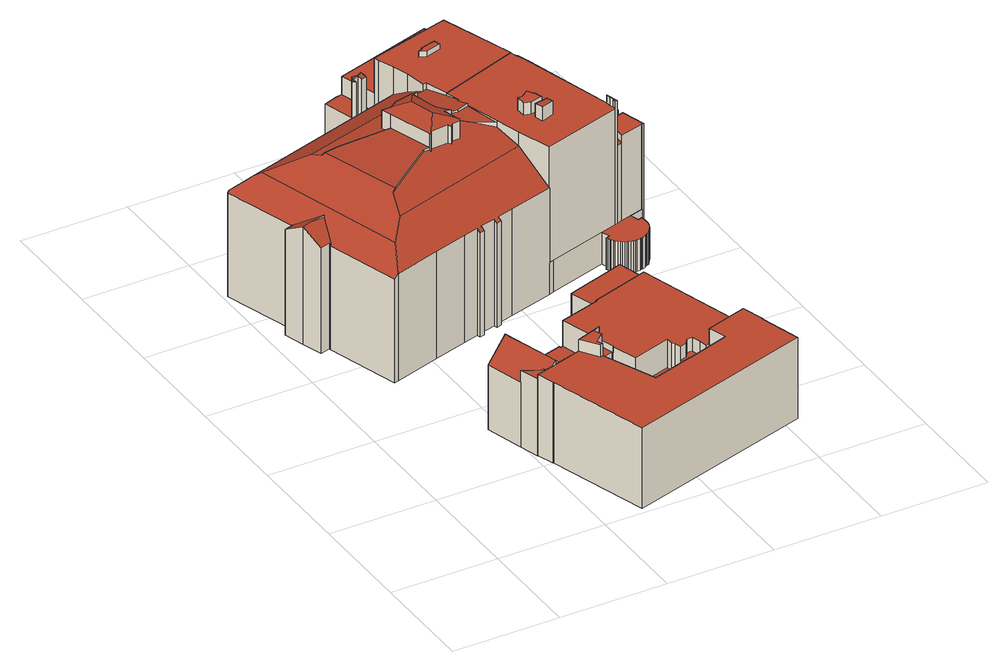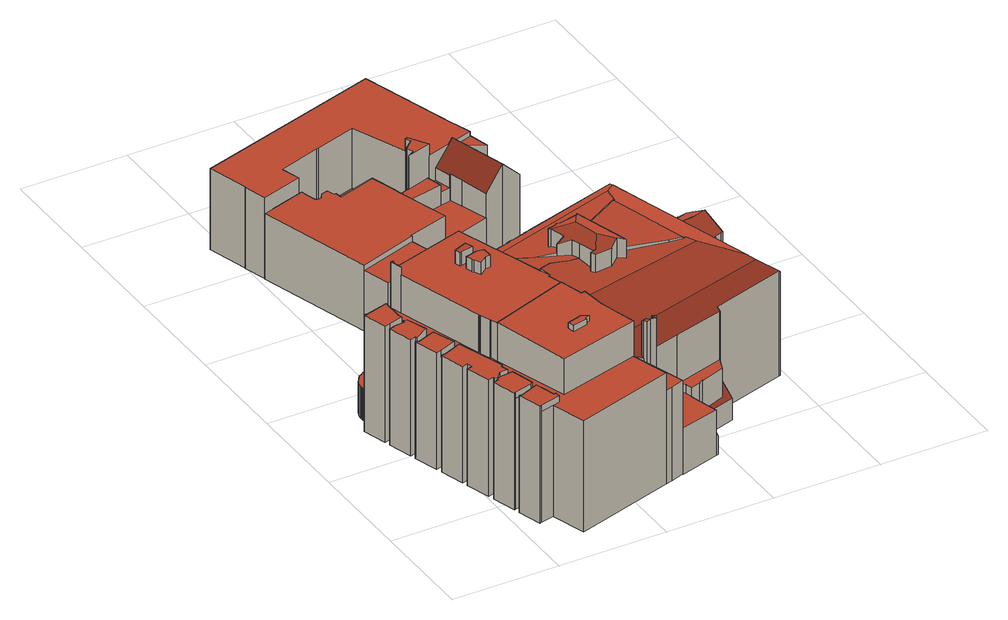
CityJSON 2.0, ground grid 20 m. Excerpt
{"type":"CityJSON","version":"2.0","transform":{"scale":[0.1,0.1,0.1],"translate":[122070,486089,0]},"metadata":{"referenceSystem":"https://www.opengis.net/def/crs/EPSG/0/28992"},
"CityObjects":{
"building1":{"type":"Building","attributes":{"aantal_verblijfsobjecten":29,"bouwjaar":1957,"gebruiksdoel":"kantoorfunctie,woonfunctie","oppervlakte_max":865,"oppervlakte_min":42,"rdf_seealso":"http://bag.basisregistraties.overheid.nl/bag/id/pand/0363100012182167","rf_extrusion_mode":"standard","rf_force_lod11":false,"rf_h_ground":0.654,"rf_h_pc_98p":0,"rf_h_roof_50p":16.29,"rf_h_roof_70p":16.31,"rf_h_roof_max":18.55,"rf_h_roof_min":4.74,"rf_is_glass_roof":false,"rf_nodata_frac":0.123,"rf_nodata_r":0,"rf_pc_select":"_HIGHEST_YET_INSUFFICIENT_COVERAGE","rf_pc_year":0,"rf_pointcloud_unusable":false,"rf_pt_density":25.6,"rf_ridgelines":0,"rf_rmse_lod22":0.323,"rf_roof_planes":16,"rf_roof_type":"slanted","rf_success":true,"rf_t_run":180,"rf_volume_lod22":8618.09,"status":"Pand in gebruik"},"children":["building1-1"]},
"building1-1":{"type":"BuildingPart","parents":["building1"],"geometry":[{"type":"Solid","lod":"2.2","boundaries":[[[[0,1,2,3,4,5,6,7,8,9,10,11,12]],[[13,6,5,14]],[[15,7,6,13]],[[16,1,0,17]],[[18,2,1,16]],[[19,20,21,22]],[[23,3,2,18]],[[24,25,22,26]],[[27,23,25,24]],[[17,0,12,28]],[[29,8,7,15,30]],[[28,12,11,31]],[[32,10,9,33]],[[33,9,8,29]],[[30,15,34,35]],[[31,11,10,32]],[[14,5,4,36]],[[37,36,4,3,23,27]],[[38,39,40,41]],[[41,40,42,43]],[[44,45,46,47]],[[35,34,45,44]],[[26,22,21,39,38]],[[47,46,20,19]],[[43,42,36,37]],[[47,19,22,25,23,18,16,17,28,31,32,33,29,30,35,44]],[[43,37,27,24,26,38,41]],[[36,42,40,39,21,20,46,45,34,15,13,14]]]],"semantics":{"surfaces":[{"type":"GroundSurface"},{"type":"WallSurface","on_footprint_edge":true},{"type":"WallSurface","on_footprint_edge":false},{"type":"RoofSurface","rf_azimuth":162.88,"rf_h_roof_50p":16.29,"rf_h_roof_70p":16.3,"rf_h_roof_max":18.56,"rf_h_roof_min":16.27,"rf_slope":0.115},{"type":"RoofSurface","rf_azimuth":299.19,"rf_h_roof_50p":18.55,"rf_h_roof_70p":18.56,"rf_h_roof_max":18.57,"rf_h_roof_min":18.53,"rf_slope":0.666},{"type":"RoofSurface","rf_azimuth":16.15,"rf_h_roof_50p":4.77,"rf_h_roof_70p":4.77,"rf_h_roof_max":18.57,"rf_h_roof_min":4.76,"rf_slope":0.0656}],"values":[[0,1,1,1,1,2,1,2,2,1,1,1,1,1,2,1,1,1,2,2,2,2,2,2,2,3,4,5]]}}]},
"building2":{"type":"Building","attributes":{"aantal_verblijfsobjecten":2,"bouwjaar":1851,"gebruiksdoel":"winkelfunctie,woonfunctie","oppervlakte_max":1645,"oppervlakte_min":170,"rdf_seealso":"http://bag.basisregistraties.overheid.nl/bag/id/pand/0363100012182171","rf_extrusion_mode":"standard","rf_force_lod11":false,"rf_h_ground":0.608,"rf_h_pc_98p":0,"rf_h_roof_50p":13.32,"rf_h_roof_70p":13.36,"rf_h_roof_max":16.84,"rf_h_roof_min":8,"rf_h_roof_ridge":17.09,"rf_is_glass_roof":false,"rf_nodata_frac":0.0319,"rf_nodata_r":0,"rf_pc_select":"PREFERRED_AND_LATEST","rf_pc_year":0,"rf_pointcloud_unusable":false,"rf_pt_density":28.54,"rf_ridgelines":4,"rf_rmse_lod22":0.465,"rf_roof_planes":28,"rf_roof_type":"slanted","rf_success":true,"rf_t_run":205,"rf_volume_lod22":8168.85,"status":"Pand in gebruik"},"children":["building2-1"]},
"building2-1":{"type":"BuildingPart","parents":["building2"],"geometry":[{"type":"Solid","lod":"2.2","boundaries":[[[[48,49,50,51,52,53,54,55,56,57,58,59,60,61,62,63,64,65,66,67,68,69,70,71,72]],[[73,74,67,66,75,76]],[[77,68,67,74]],[[78,79,74,73]],[[80,61,60,81]],[[81,60,59,82]],[[82,59,58,83]],[[83,58,57,84]],[[85,86,84,87]],[[88,55,54,89]],[[90,88,91,92,93]],[[94,51,50,95]],[[96,48,72,97]],[[92,91,98,99,100]],[[87,84,57,56,101]],[[86,62,61,80]],[[101,56,55,88,90]],[[102,103,69,68,77]],[[104,105,106,107]],[[108,109,110,111]],[[112,65,64,113]],[[114,113,64,63,115]],[[116,97,72,71,117]],[[99,98,118,119]],[[120,119,118,121,122]],[[123,124,119,120]],[[125,126,127,128]],[[124,70,69,103]],[[100,99,103,102]],[[129,130,131,132]],[[133,111,110,113,114]],[[134,53,52,127]],[[89,54,53,134]],[[135,136,126,125]],[[117,71,70,124,123]],[[75,66,65,112]],[[137,138,105,104]],[[139,140,141,142]],[[140,143,109,108]],[[115,63,62,86,85]],[[132,131,144,145]],[[145,144,138,137]],[[93,92,79,78]],[[142,141,146,147]],[[128,127,52,51,94]],[[76,75,148,149]],[[95,50,49,150]],[[151,150,49,48,96]],[[152,153,97,116]],[[154,155,143,140,139]],[[149,148,156,157]],[[157,156,155,154]],[[158,159,111,133]],[[147,146,159,158]],[[107,106,130,129]],[[150,151,160]],[[153,152,160]],[[122,121,136,135]],[[86,80,81,82,83,84]],[[103,99,119,124]],[[159,146,141,140,108,111]],[[79,92,100,102,77,74]],[[150,160,152,116,117,94,95]],[[155,156,148,75,112,113,110,109,143],[107,129,132,145,137,104]],[[147,158,133,114,115,85,87,101,90,93,78,73,76,149,157,154,139,142]],[[130,106,105,138,144,131]],[[122,135,125,128,94,117,123,120]],[[153,160,151,96,97]],[[136,121,118,98,91,88,89,134,127,126]]]],"semantics":{"surfaces":[{"type":"GroundSurface"},{"type":"WallSurface","on_footprint_edge":true},{"type":"WallSurface","on_footprint_edge":false},{"type":"RoofSurface","rf_azimuth":21.31,"rf_h_roof_50p":12.29,"rf_h_roof_70p":12.3,"rf_h_roof_max":13.36,"rf_h_roof_min":12.25,"rf_slope":0.374},{"type":"RoofSurface","rf_azimuth":16.16,"rf_h_roof_50p":10.85,"rf_h_roof_70p":10.87,"rf_h_roof_max":13.32,"rf_h_roof_min":10.82,"rf_slope":1.09},{"type":"RoofSurface","rf_azimuth":135.59,"rf_h_roof_50p":10.67,"rf_h_roof_70p":10.68,"rf_h_roof_max":13.34,"rf_h_roof_min":10.63,"rf_slope":1.86},{"type":"RoofSurface","rf_azimuth":336.97,"rf_h_roof_50p":12.21,"rf_h_roof_70p":12.21,"rf_h_roof_max":13.39,"rf_h_roof_min":12.2,"rf_slope":0.232},{"type":"RoofSurface","rf_azimuth":253.53,"rf_h_roof_50p":15.48,"rf_h_roof_70p":16.24,"rf_h_roof_max":17.41,"rf_h_roof_min":12.98,"rf_slope":44.13},{"type":"RoofSurface","rf_azimuth":103.44,"rf_h_roof_50p":8.04,"rf_h_roof_70p":8.04,"rf_h_roof_max":13.38,"rf_h_roof_min":8.02,"rf_slope":0.13},{"type":"RoofSurface","rf_azimuth":85.96,"rf_h_roof_50p":13.34,"rf_h_roof_70p":13.36,"rf_h_roof_max":13.4,"rf_h_roof_min":13.3,"rf_slope":0.237},{"type":"RoofSurface","rf_azimuth":13.04,"rf_h_roof_50p":8.04,"rf_h_roof_70p":8.04,"rf_h_roof_max":8.04,"rf_h_roof_min":8.03,"rf_slope":0.527},{"type":"RoofSurface","rf_azimuth":72.93,"rf_h_roof_50p":15.16,"rf_h_roof_70p":15.98,"rf_h_roof_max":17.41,"rf_h_roof_min":13.04,"rf_slope":43.91},{"type":"RoofSurface","rf_azimuth":41.24,"rf_h_roof_50p":15.45,"rf_h_roof_70p":15.48,"rf_h_roof_max":15.93,"rf_h_roof_min":15.37,"rf_slope":3.33},{"type":"RoofSurface","rf_azimuth":141.52,"rf_h_roof_50p":8.42,"rf_h_roof_70p":8.47,"rf_h_roof_max":13.47,"rf_h_roof_min":8.22,"rf_slope":1.92}],"values":[[0,1,1,2,1,1,1,1,2,1,2,1,1,2,1,1,1,1,2,2,1,1,1,2,2,2,2,1,2,2,2,1,1,2,1,1,2,2,2,1,2,2,2,2,1,2,1,1,2,2,2,2,2,2,2,2,2,2,3,4,5,6,7,8,9,10,11,12,13]]}}]},
"building3":{"type":"Building","attributes":{"aantal_verblijfsobjecten":2,"bouwjaar":1887,"gebruiksdoel":"bijeenkomstfunctie","oppervlakte_max":3835,"oppervlakte_min":516,"rf_extrusion_mode":"standard","rf_force_lod11":false,"rf_h_ground":0.263,"rf_h_pc_98p":0,"rf_h_roof_50p":26.31,"rf_h_roof_70p":28.62,"rf_h_roof_max":32.3,"rf_h_roof_min":9.09,"rf_h_roof_ridge":32.85,"rf_is_glass_roof":false,"rf_nodata_frac":0.0194,"rf_nodata_r":0,"rf_pc_select":"PREFERRED_AND_LATEST","rf_pc_year":0,"rf_pointcloud_unusable":false,"rf_pt_density":34.23,"rf_ridgelines":12,"rf_rmse_lod22":0.447,"rf_roof_planes":57,"rf_roof_type":"slanted","rf_success":true,"rf_t_run":989,"rf_volume_lod22":62512.73,"status":"Pand in gebruik"},"children":["building3-1"]},
"building3-1":{"type":"BuildingPart","parents":["building3"],"geometry":[{"type":"Solid","lod":"2.2","boundaries":[[[[161,162,163,164,165,166,167,168,169,170,171,172,173,174,175,176,177,178,179,180,181,182,183,184,185,186,187,188,189,190,191,192,193,194,195,196,197,198,199,200,201,202,203,204,205,206,207,208,209,210,211,212,213,214,215,216,217,218,219,220,221,222,223,224,225,226,227,228,229,230,231,232,233,234,235,236,237,238,239,240,241,242,243,244,245,246,247,248,249,250,251,252,253,254,255,256,257,258,259,260,261,262,263,264,265,266,267,268,269,270,271,272,273,274]],[[275,276,277,278,279]],[[280,281,277,276]],[[282,283,284]],[[283,282,285]],[[286,267,266,287]],[[288,217,216,289]],[[290,291,218,217,288]],[[289,216,215,292]],[[292,215,214,293]],[[294,200,199,295]],[[295,199,198,296,297]],[[298,299,300,301]],[[301,300,302,303]],[[304,305,211,210,306]],[[306,210,209,307]],[[308,274,273,309]],[[310,311,312]],[[313,314,312]],[[315,316,317,318]],[[319,185,184,320,321]],[[322,207,206,323]],[[324,325,323,326]],[[327,328,329,330]],[[331,204,203,332]],[[320,184,183,333]],[[334,202,201,335]],[[336,205,204,331]],[[335,201,200,294]],[[296,198,197,337]],[[338,176,175,339]],[[340,337,197,196,341]],[[342,194,193,343,344]],[[344,343,345,346]],[[347,348,349,350]],[[318,317,351,352]],[[353,272,271,354]],[[354,271,270,355]],[[309,273,272,353]],[[356,269,268,357]],[[358,359,360,361]],[[357,268,267,286]],[[362,243,242,363]],[[359,264,263,364]],[[365,255,254,366]],[[367,368,369,370]],[[371,372,370,373]],[[374,261,260,375]],[[376,262,261,374]],[[375,260,259,377]],[[377,259,258,378]],[[379,257,256,380]],[[378,258,257,379]],[[380,256,255,365]],[[366,254,253,381]],[[381,253,252,382]],[[382,252,251,383]],[[383,251,250,384]],[[385,248,247,386]],[[386,247,246,387]],[[387,246,245,388]],[[388,245,244,389]],[[389,244,243,362]],[[363,242,241,390]],[[390,241,240,391]],[[391,240,239,392]],[[392,239,238,393]],[[393,238,237,394]],[[394,237,236,395]],[[395,236,235,396]],[[396,235,234,397]],[[398,231,230,399]],[[397,234,233,400]],[[399,230,229,401]],[[400,233,232,402]],[[401,229,228,403]],[[403,228,227,404]],[[402,232,231,398]],[[404,227,226,405]],[[406,223,222,407]],[[405,226,225,408]],[[409,224,223,406]],[[410,407,222,221,411]],[[412,249,248,385]],[[413,414,415,416,417,418]],[[408,225,224,409]],[[332,203,202,334]],[[419,188,187,420,421]],[[422,191,190,423]],[[424,192,191,422]],[[425,423,190,189,426]],[[343,193,192,424]],[[427,428,429,430]],[[431,432,433,434]],[[435,219,218,291]],[[436,220,219,435,437]],[[438,439,291,290]],[[341,196,195,440]],[[440,195,194,342]],[[432,441,442,443]],[[444,265,264,359,358]],[[384,250,249,412]],[[421,420,445,446]],[[420,187,186,447]],[[426,189,188,419]],[[411,221,220,436]],[[448,449,407,410]],[[450,451,452]],[[453,454,455,456]],[[437,435,457,458]],[[459,460,461,462]],[[462,461,328,327]],[[463,464,465,466]],[[467,468,464,463]],[[307,209,208,316,315]],[[326,323,206,205,336]],[[469,167,166,470]],[[470,166,165,471]],[[321,320,472,473]],[[474,475,473,476]],[[330,329,337,340]],[[477,212,211,305]],[[478,213,212,477]],[[479,480,481,482]],[[483,484,480,479]],[[485,486,487,488]],[[489,178,177,490]],[[491,169,168,492]],[[493,494,368,367]],[[495,181,180,348,347]],[[346,345,460,459]],[[496,497,498,499]],[[500,450,466,501]],[[348,180,179,502]],[[503,504,497,496]],[[505,506,507,508,509]],[[510,478,511,512]],[[293,214,213,478,510]],[[513,170,169,491]],[[494,493,514]],[[515,172,171,516]],[[517,518,519,520,521]],[[522,523,519,518]],[[524,525,526,527]],[[528,529,530,531]],[[532,533,454,453]],[[534,535,451,450,500]],[[536,537,535,534]],[[372,538,539,540]],[[355,270,269,356]],[[541,542,543,544]],[[544,543,525,524]],[[545,546,547]],[[548,549,547]],[[550,551,552]],[[553,554,305,304]],[[555,556,557,558]],[[531,530,559,560]],[[352,351,554,553]],[[456,455,561,562]],[[563,564,423,425]],[[476,473,472,565,529,528]],[[566,567,568,569]],[[569,568,542,541]],[[570,571,572,573]],[[373,370,369,574,575]],[[576,339,175,174,577]],[[577,174,173,578]],[[281,182,181,495]],[[333,183,182,281,280]],[[562,561,564,563]],[[579,580,581,582]],[[499,498,518,517]],[[527,526,567,566]],[[279,278,583,581,582,584]],[[582,581,583,585,586]],[[584,582,581,504,503]],[[587,588,546,589]],[[447,186,185,319]],[[590,591,533,532]],[[482,481,571,570]],[[592,593,594,595]],[[573,572,596,597]],[[521,520,598,599]],[[599,598,276,275]],[[549,548,600,551,550]],[[601,602,603,604]],[[529,565,523,522]],[[287,266,265,444]],[[492,168,167,469]],[[558,557,605,606]],[[488,487,607,608]],[[471,165,164,609,610]],[[297,296,611,612]],[[613,614,538,372,371]],[[595,594,615,616]],[[458,457,617,618]],[[619,620,361,621]],[[622,161,274,308]],[[623,606,605,339,576]],[[608,607,614,613]],[[624,625,506,505]],[[626,627,311,628]],[[628,311,310,588,587]],[[604,603,627,626]],[[551,600,314,629]],[[630,631,632]],[[586,585,633,580,579]],[[580,633,634,635]],[[616,615,636,637]],[[638,639,439,438]],[[640,641,639,638]],[[430,429,325,324]],[[642,643,468,467]],[[644,645,643,642]],[[443,442,645,644]],[[418,417,441,432,431]],[[575,574,646,647]],[[647,646,299,298]],[[490,177,176,338]],[[648,649,606,623]],[[502,179,178,489]],[[637,636,650,651]],[[651,650,593,592]],[[652,653,654,655]],[[597,596,653,652]],[[656,163,162,657]],[[658,659,660]],[[589,546,545,661,658]],[[303,302,662,663]],[[629,314,313,620,619]],[[663,662,602,601]],[[659,658,661,664,665]],[[665,664,486,485]],[[316,208,207,322]],[[666,667,556,555]],[[509,508,667,666]],[[516,668,669]],[[618,617,670,671]],[[671,670,672,449,448]],[[578,173,172,515]],[[417,416,672,670]],[[540,539,631,630]],[[668,516,171,170,513]],[[635,634,673,649,648]],[[649,673,625,624]],[[560,559,537,536]],[[350,349,507,506]],[[446,445,591,590]],[[512,511,641,640]],[[609,164,163,656]],[[674,675,414,413]],[[434,433,675,674]],[[676,677,484,483]],[[655,654,677,676]],[[657,162,161,622]],[[610,609,678]],[[621,361,360,415,414]],[[679,680,681,682]],[[682,681,683,684]],[[684,683,685,686]],[[686,685,428,427]],[[612,611,680,679]],[[364,263,262,376]],[[501,466,465,475,474]],[[346,459,462,327,330,340,341,440,342,344]],[[352,553,304,306,307,315,318]],[[527,566,569,541,544,524]],[[599,275,279,584,503,496,499,517,521]],[[523,565,472,320,333,280,276,598,520,519]],[[314,600,548,547,546,588,310,312]],[[586,579,582]],[[687,688,604,626,628,587,589,658,660]],[[502,489,349,348]],[[651,592,595,616,637]],[[665,485,488,608,687,660,659]],[[688,687,608,613,371,373,575,647]],[[602,662,302,300,299,646,574,369,368,494,514,689,620,313,312,311,627,603]],[[663,601,604,688,647,298,301,303]],[[631,539,538,614,607,487,486,664,661,545,547,549,550,552,452,451,535,537,690,632]],[[690,691,692,689,514,493,630,632]],[[671,448,410,411,436,437,458,618]],[[649,624,505,509,666,555,558,606]],[[537,559,530,693,691,690]],[[540,630,493,367,370,372]],[[285,669,668,513,491,492,469,284,283]],[[635,648,623,576,577,578,693,530,529,522,518,498,497,504,581,580]],[[507,349,489,490,338,339,605,557,556,667,508]],[[446,590,532,453,456,562,563,425,426,419,421]],[[350,506,625,673,634,633,585,583,278,277,281,495,347]],[[475,465,464,468,643,645,442,441,417,670,617,457,435,291,439,639,641,511,478,477,305,554,351,317,316,322,323,325,429,428,685,683,681,680,611,296,337,329,328,461,460,345,343,424,422,423,564,561,455,454,533,591,445,420,447,319,321,473]],[[512,640,638,438,290,288,289,292,293,510]],[[434,674,413,418,431]],[[655,676,483,479,482,570,573,597,652]],[[678,609,656,657,692,691,693,578,515,516,669,285,282]],[[657,622,308,309,353,354,355,356,357,286,287,444,358,361,620,689,692]],[[610,678,282,284,469,470,471]],[[621,414,675,433,432,443,644,642,467,463,466,450,452,552,551,629,619],[572,571,481,480,484,677,654,653,596],[594,593,650,636,615]],[[612,679,682,684,686,427,430,324,326,336,331,332,334,335,294,295,297]],[[364,376,374,375,377,378,379,380,365,366,381,382,383,384,412,385,386,387,388,389,362,363,390,391,392,393,394,395,396,397,400,402,398,399,401,403,404,405,408,409,406,407,449,672,416,415,360,359]],[[501,474,476,528,531,560,536,534,500],[567,526,525,543,542,568]]]],"semantics":{"surfaces":[{"type":"GroundSurface"},{"type":"WallSurface","on_footprint_edge":false},{"type":"WallSurface","on_footprint_edge":true},{"type":"RoofSurface","rf_azimuth":89.33,"rf_h_roof_50p":22.86,"rf_h_roof_70p":22.86,"rf_h_roof_max":22.87,"rf_h_roof_min":22.85,"rf_slope":0.191},{"type":"RoofSurface","rf_azimuth":89.33,"rf_h_roof_50p":22.84,"rf_h_roof_70p":22.85,"rf_h_roof_max":22.85,"rf_h_roof_min":22.84,"rf_slope":0.192},{"type":"RoofSurface","rf_azimuth":173.42,"rf_h_roof_50p":29.81,"rf_h_roof_70p":29.81,"rf_h_roof_max":29.82,"rf_h_roof_min":29.8,"rf_slope":0.701},{"type":"RoofSurface","rf_azimuth":171.34,"rf_h_roof_50p":27.07,"rf_h_roof_70p":27.07,"rf_h_roof_max":27.18,"rf_h_roof_min":26.9,"rf_slope":14.98},{"type":"RoofSurface","rf_azimuth":106.06,"rf_h_roof_50p":18.35,"rf_h_roof_70p":18.38,"rf_h_roof_max":27.18,"rf_h_roof_min":18.24,"rf_slope":1.41},{"type":"RoofSurface","rf_azimuth":169.73,"rf_h_roof_50p":28.76,"rf_h_roof_70p":28.82,"rf_h_roof_max":31.66,"rf_h_roof_min":28.4,"rf_slope":4.36},{"type":"RoofSurface","rf_azimuth":335.16,"rf_h_roof_50p":26.79,"rf_h_roof_70p":26.79,"rf_h_roof_max":26.85,"rf_h_roof_min":26.78,"rf_slope":7.15},{"type":"RoofSurface","rf_azimuth":74.63,"rf_h_roof_50p":32.11,"rf_h_roof_70p":32.35,"rf_h_roof_max":32.96,"rf_h_roof_min":31.06,"rf_slope":21.52},{"type":"RoofSurface","rf_azimuth":254.27,"rf_h_roof_50p":9.04,"rf_h_roof_70p":9.05,"rf_h_roof_max":9.06,"rf_h_roof_min":3.72,"rf_slope":62.32},{"type":"RoofSurface","rf_azimuth":95.57,"rf_h_roof_50p":31.38,"rf_h_roof_70p":31.39,"rf_h_roof_max":31.41,"rf_h_roof_min":31.34,"rf_slope":1.63},{"type":"RoofSurface","rf_azimuth":343.7,"rf_h_roof_50p":31.88,"rf_h_roof_70p":32.11,"rf_h_roof_max":32.63,"rf_h_roof_min":31.4,"rf_slope":22.62},{"type":"RoofSurface","rf_azimuth":255.06,"rf_h_roof_50p":32.1,"rf_h_roof_70p":32.38,"rf_h_roof_max":32.96,"rf_h_roof_min":31.47,"rf_slope":20.41},{"type":"RoofSurface","rf_azimuth":163.66,"rf_h_roof_50p":27.19,"rf_h_roof_70p":27.69,"rf_h_roof_max":31.79,"rf_h_roof_min":26.04,"rf_slope":18.38},{"type":"RoofSurface","rf_azimuth":164.3,"rf_h_roof_50p":32.08,"rf_h_roof_70p":32.3,"rf_h_roof_max":32.94,"rf_h_roof_min":31.54,"rf_slope":22.26},{"type":"RoofSurface","rf_azimuth":335.96,"rf_h_roof_50p":27.84,"rf_h_roof_70p":28.25,"rf_h_roof_max":31.81,"rf_h_roof_min":27,"rf_slope":9.25},{"type":"RoofSurface","rf_azimuth":253.28,"rf_h_roof_50p":25.54,"rf_h_roof_70p":26.33,"rf_h_roof_max":27.82,"rf_h_roof_min":23.81,"rf_slope":27.02},{"type":"RoofSurface","rf_azimuth":161.36,"rf_h_roof_50p":22.8,"rf_h_roof_70p":22.8,"rf_h_roof_max":22.81,"rf_h_roof_min":22.78,"rf_slope":0.365},{"type":"RoofSurface","rf_azimuth":183.42,"rf_h_roof_50p":10.69,"rf_h_roof_70p":10.7,"rf_h_roof_max":19.89,"rf_h_roof_min":10.68,"rf_slope":0.321},{"type":"RoofSurface","rf_azimuth":342.94,"rf_h_roof_50p":25.07,"rf_h_roof_70p":25.93,"rf_h_roof_max":28.85,"rf_h_roof_min":23,"rf_slope":30.48},{"type":"RoofSurface","rf_azimuth":254.74,"rf_h_roof_50p":28.19,"rf_h_roof_70p":28.45,"rf_h_roof_max":31.71,"rf_h_roof_min":27.63,"rf_slope":6.34},{"type":"RoofSurface","rf_azimuth":343.83,"rf_h_roof_50p":21.91,"rf_h_roof_70p":22.35,"rf_h_roof_max":23.13,"rf_h_roof_min":20.47,"rf_slope":30.04},{"type":"RoofSurface","rf_azimuth":343.29,"rf_h_roof_50p":21.54,"rf_h_roof_70p":22.17,"rf_h_roof_max":28.7,"rf_h_roof_min":19.36,"rf_slope":45.27},{"type":"RoofSurface","rf_azimuth":343.45,"rf_h_roof_50p":4.76,"rf_h_roof_70p":6.48,"rf_h_roof_max":19.84,"rf_h_roof_min":4.12,"rf_slope":43.19},{"type":"RoofSurface","rf_azimuth":89.33,"rf_h_roof_50p":22.87,"rf_h_roof_70p":22.87,"rf_h_roof_max":22.87,"rf_h_roof_min":22.86,"rf_slope":0.192},{"type":"RoofSurface","rf_azimuth":246.47,"rf_h_roof_50p":9.16,"rf_h_roof_70p":9.2,"rf_h_roof_max":19.94,"rf_h_roof_min":9.04,"rf_slope":1.56},{"type":"RoofSurface","rf_azimuth":148.51,"rf_h_roof_50p":21.76,"rf_h_roof_70p":21.78,"rf_h_roof_max":30.28,"rf_h_roof_min":21.37,"rf_slope":0.535},{"type":"RoofSurface","rf_azimuth":161.37,"rf_h_roof_50p":22.83,"rf_h_roof_70p":22.84,"rf_h_roof_max":22.85,"rf_h_roof_min":22.82,"rf_slope":0.364},{"type":"RoofSurface","rf_azimuth":252,"rf_h_roof_50p":30.23,"rf_h_roof_70p":30.26,"rf_h_roof_max":30.28,"rf_h_roof_min":30.21,"rf_slope":5.82},{"type":"RoofSurface","rf_azimuth":88.04,"rf_h_roof_50p":31.14,"rf_h_roof_70p":31.14,"rf_h_roof_max":31.15,"rf_h_roof_min":31.12,"rf_slope":0.589},{"type":"RoofSurface","rf_azimuth":253.4,"rf_h_roof_50p":22.22,"rf_h_roof_70p":22.98,"rf_h_roof_max":24.2,"rf_h_roof_min":20.16,"rf_slope":41.72},{"type":"RoofSurface","rf_azimuth":163.25,"rf_h_roof_50p":23.53,"rf_h_roof_70p":24.59,"rf_h_roof_max":28.75,"rf_h_roof_min":20.64,"rf_slope":37.65},{"type":"RoofSurface","rf_azimuth":161.95,"rf_h_roof_50p":22.05,"rf_h_roof_70p":22.49,"rf_h_roof_max":23.13,"rf_h_roof_min":20.77,"rf_slope":29.89},{"type":"RoofSurface","rf_azimuth":162.7,"rf_h_roof_50p":28.81,"rf_h_roof_70p":28.87,"rf_h_roof_max":31.41,"rf_h_roof_min":28.66,"rf_slope":0.685},{"type":"RoofSurface","rf_azimuth":348.28,"rf_h_roof_50p":22.83,"rf_h_roof_70p":22.85,"rf_h_roof_max":22.89,"rf_h_roof_min":22.77,"rf_slope":0.635},{"type":"RoofSurface","rf_azimuth":358.72,"rf_h_roof_50p":6.4,"rf_h_roof_70p":6.41,"rf_h_roof_max":28.67,"rf_h_roof_min":6.35,"rf_slope":0.624},{"type":"RoofSurface","rf_azimuth":340.24,"rf_h_roof_50p":28.8,"rf_h_roof_70p":28.86,"rf_h_roof_max":29.82,"rf_h_roof_min":28.61,"rf_slope":1.2}],"values":[[0,1,1,1,1,2,2,2,2,2,2,2,1,1,2,2,2,1,1,1,2,2,1,1,2,2,2,2,2,2,2,2,2,1,1,1,2,2,2,2,1,2,2,2,2,1,1,2,2,2,2,2,2,2,2,2,2,2,2,2,2,2,2,2,2,2,2,2,2,2,2,2,2,2,2,2,2,2,2,2,2,2,2,2,1,2,2,2,2,2,2,2,1,1,2,2,1,2,2,1,2,2,1,2,2,2,1,1,1,1,1,1,1,1,2,2,2,2,1,1,1,2,2,1,1,1,2,2,1,2,1,1,1,2,1,1,1,2,2,1,2,1,1,1,1,1,1,1,1,2,1,1,1,1,1,1,1,1,1,1,1,1,1,1,1,1,2,2,2,2,1,1,1,1,1,1,1,1,2,1,1,1,1,1,1,1,1,1,2,2,1,1,2,1,1,1,1,1,2,1,1,1,1,1,1,1,1,1,1,1,1,1,1,1,1,1,1,1,1,2,1,2,1,1,1,1,2,1,1,1,1,1,1,1,2,1,1,1,1,1,2,1,1,2,1,1,1,1,1,1,2,1,1,1,1,2,1,1,1,1,1,1,1,2,1,3,4,5,6,7,8,9,10,11,12,13,14,15,16,17,18,19,20,21,22,23,24,25,26,27,28,29,30,31,32,33,34,35,36,37,38]]}}]}
},
"vertices":[
[217,195,7],[216,195,7],[206,227,7],[298,255,7],[345,270,7],[374,279,7],[406,175,7],[514,207,7],[592,231,7],[604,189,7],[603,188,7],[625,112,7],[274,7,7],[406,175,48],[374,279,48],[514,207,48],[216,195,163],[217,195,163],[206,227,163],[367,124,163],[367,124,48],[325,224,48],[325,224,163],[298,255,163],[320,222,186],[320,222,163],[325,224,186],[298,255,185],[274,7,163],[592,231,163],[514,207,163],[625,112,163],[603,188,163],[604,189,163],[525,173,48],[525,173,163],[345,270,48],[345,270,186],[321,234,186],[321,234,48],[338,250,48],[338,250,186],[333,263,48],[333,263,186],[447,148,163],[447,148,48],[444,148,48],[444,148,163],
[206,227,6],[195,264,6],[175,335,6],[214,347,6],[252,359,6],[337,385,6],[338,382,6],[343,384,6],[420,407,6],[419,409,6],[403,460,6],[404,460,6],[403,461,6],[514,496,6],[529,444,6],[592,231,6],[508,206,6],[406,175,6],[390,229,6],[375,276,6],[374,279,6],[303,256,6],[285,251,6],[246,239,6],[231,234,6],[375,276,134],[375,276,122],[390,229,80],[390,229,134],[374,279,122],[376,276,134],[376,276,122],[514,496,123],[403,461,123],[404,460,123],[403,460,123],[419,409,123],[529,444,133],[529,444,123],[419,409,134],[343,384,85],[338,382,85],[343,384,134],[368,302,82],[368,302,122],[368,302,134],[214,347,171],[175,335,131],[206,227,155],[231,234,154],[295,286,83],[295,286,108],[295,286,122],[420,407,134],[303,256,122],[303,256,109],[409,229,80],[409,229,47],[421,234,47],[421,234,80],[474,211,107],[474,211,80],[505,220,80],[505,220,106],[406,175,80],[508,206,80],[508,206,133],[592,231,133],[231,234,156],[246,239,171],[276,282,83],[276,282,108],[276,282,132],[274,281,83],[274,281,134],[285,251,133],[285,251,109],[267,307,134],[267,307,84],[252,359,86],[252,359,132],[453,212,80],[453,212,47],[453,207,47],[453,207,80],[505,220,133],[337,385,85],[267,306,134],[267,306,84],[421,189,80],[421,189,47],[471,224,133],[471,224,107],[483,227,107],[483,227,133],[471,224,80],[450,208,47],[450,208,80],[490,237,107],[490,237,133],[461,251,80],[461,251,134],[195,264,131],[195,264,154],[228,246,156],[228,246,154],[467,236,133],[467,236,80],[463,239,80],[463,239,134],[500,237,133],[500,237,107],[225,248,154],
[210,562,3],[123,536,3],[115,533,3],[74,671,3],[73,673,3],[56,668,3],[44,706,3],[33,745,3],[37,747,3],[50,751,3],[50,753,3],[9,890,3],[11,891,3],[151,932,3],[149,938,3],[142,966,3],[228,992,3],[227,996,3],[212,1042,3],[217,1043,3],[291,1065,3],[291,1064,3],[317,1073,3],[329,1076,3],[515,1132,3],[535,1067,3],[561,1074,3],[564,1075,3],[577,1030,3],[575,1029,3],[567,1027,3],[570,1017,3],[578,1019,3],[580,1020,3],[593,975,3],[583,972,3],[584,970,3],[585,965,3],[586,961,3],[596,964,3],[610,919,3],[600,916,3],[603,906,3],[613,909,3],[626,864,3],[621,862,3],[616,861,3],[619,850,3],[629,853,3],[643,808,3],[638,807,3],[633,805,3],[634,799,3],[636,795,3],[646,798,3],[659,753,3],[649,750,3],[649,749,3],[652,740,3],[662,743,3],[675,698,3],[671,696,3],[647,689,3],[651,674,3],[659,676,3],[659,673,3],[660,669,3],[660,665,3],[660,662,3],[660,658,3],[659,654,3],[658,651,3],[657,648,3],[655,644,3],[653,641,3],[651,638,3],[648,635,3],[646,632,3],[642,630,3],[639,628,3],[636,626,3],[631,624,3],[628,624,3],[625,623,3],[619,623,3],[616,623,3],[612,623,3],[609,624,3],[605,625,3],[602,626,3],[599,628,3],[596,630,3],[593,632,3],[590,634,3],[587,637,3],[585,640,3],[583,643,3],[582,646,3],[580,650,3],[579,653,3],[586,655,3],[581,671,3],[472,638,3],[463,635,3],[379,611,3],[348,602,3],[350,596,3],[341,593,3],[339,599,3],[310,591,3],[312,584,3],[303,582,3],[301,588,3],[273,580,3],[312,996,271],[312,996,183],[312,996,92],[302,997,92],[302,997,271],[291,1064,184],[291,1064,93],[89,717,228],[89,717,231],[65,713,230],[90,720,230],[350,596,204],[348,602,209],[649,750,228],[659,753,228],[649,749,228],[649,749,214],[646,798,228],[636,795,228],[596,964,228],[586,961,228],[585,965,216],[585,965,228],[331,736,316],[331,736,282],[336,731,281],[336,731,314],[340,737,282],[340,737,315],[638,807,228],[638,807,215],[643,808,228],[629,853,228],[273,580,210],[301,588,210],[363,780,287],[363,780,293],[394,763,285],[428,745,276],[428,745,284],[619,850,228],[619,850,215],[588,839,215],[588,839,229],[515,1132,218],[329,1076,183],[329,1076,218],[616,861,215],[621,862,215],[621,864,229],[621,864,215],[621,862,229],[551,963,229],[551,963,216],[575,965,216],[575,965,229],[613,909,228],[603,906,228],[317,1073,184],[600,916,228],[610,919,228],[626,864,229],[584,970,216],[142,966,45],[149,938,72],[584,970,229],[583,972,229],[580,1020,229],[578,1019,217],[578,1019,229],[578,1018,217],[578,1018,229],[217,1043,91],[217,1043,48],[230,993,45],[230,993,90],[603,796,215],[603,796,228],[303,582,204],[312,584,204],[310,591,210],[339,599,209],[341,593,204],[463,635,209],[463,635,64],[463,636,64],[463,636,209],[628,624,64],[631,624,64],[472,638,64],[587,637,64],[590,634,64],[282,729,288],[282,729,285],[293,730,284],[293,730,289],[268,811,315],[268,811,289],[293,730,316],[586,655,64],[579,653,64],[581,671,64],[580,650,64],[582,646,64],[583,643,64],[585,640,64],[593,632,64],[596,630,64],[599,628,64],[602,626,64],[609,624,64],[612,623,64],[616,623,64],[619,623,64],[625,623,64],[636,626,64],[639,628,64],[642,630,64],[646,632,64],[648,635,64],[651,638,64],[653,641,64],[655,644,64],[659,654,64],[660,658,64],[657,648,64],[660,662,64],[658,651,64],[660,665,64],[660,669,64],[659,673,64],[647,689,64],[671,696,64],[659,676,64],[651,674,64],[671,696,228],[675,698,228],[605,625,64],[612,680,302],[612,680,287],[612,680,64],[616,681,64],[616,681,214],[616,681,302],[564,1075,229],[561,1074,217],[561,1074,229],[567,1027,217],[575,1029,217],[570,1017,217],[575,1029,229],[577,1030,229],[555,935,228],[555,935,216],[585,849,215],[585,849,229],[609,703,302],[609,703,287],[609,694,287],[609,694,302],[652,740,214],[662,743,228],[652,740,228],[628,747,228],[628,747,214],[593,975,229],[609,703,214],[560,868,215],[560,868,289],[379,611,209],[561,1073,217],[561,1073,229],[535,1067,217],[671,698,228],[671,698,64],[397,854,289],[397,854,285],[405,827,289],[526,1054,229],[526,1054,217],[533,1029,217],[533,1029,229],[625,732,214],[625,732,228],[543,1009,229],[543,1009,217],[539,1006,217],[539,1006,229],[551,892,289],[551,892,216],[547,906,216],[547,906,289],[552,893,289],[552,893,216],[44,706,230],[56,668,207],[73,673,207],[350,1007,183],[350,1007,218],[503,1048,286],[503,1048,217],[350,1007,286],[633,805,215],[634,799,214],[482,756,311],[482,756,288],[473,756,288],[473,756,312],[496,767,311],[496,767,288],[328,846,316],[328,846,281],[295,841,280],[295,841,314],[227,996,42],[228,992,45],[37,747,206],[33,745,207],[194,669,277],[194,669,274],[291,1065,93],[315,986,268],[315,986,202],[325,989,202],[325,989,268],[397,854,290],[547,906,290],[212,1042,38],[312,995,270],[312,995,193],[231,988,107],[231,988,90],[231,988,49],[212,982,50],[212,982,107],[634,799,228],[608,782,214],[608,782,228],[50,751,206],[188,665,273],[9,890,203],[50,753,203],[323,993,270],[323,993,197],[323,993,183],[321,1000,183],[321,1000,271],[333,992,202],[333,992,183],[425,966,298],[425,966,288],[453,974,288],[453,974,298],[353,997,286],[353,997,202],[362,967,234],[362,967,287],[522,1053,229],[522,1053,217],[384,897,289],[384,897,277],[377,895,289],[377,895,277],[268,811,282],[176,819,275],[176,819,279],[422,976,298],[422,976,287],[413,972,287],[413,972,298],[336,806,288],[336,806,289],[352,804,289],[386,799,288],[386,799,292],[409,806,293],[409,806,289],[402,826,289],[637,809,228],[637,809,215],[205,979,107],[205,979,50],[159,963,52],[159,963,107],[371,937,253],[371,937,288],[537,1016,217],[537,1016,229],[574,1031,229],[574,1031,217],[353,997,182],[450,986,298],[450,986,287],[422,979,287],[422,979,298],[474,737,312],[474,737,288],[486,734,288],[486,734,311],[294,726,283],[294,726,316],[149,938,200],[151,932,206],[11,891,206],[303,984,268],[303,984,200],[302,990,195],[302,990,268],[302,990,92],[302,990,269],[296,987,92],[296,987,268],[341,791,317],[341,791,288],[336,806,317],[521,1063,229],[521,1063,217],[492,708,314],[492,708,287],[516,717,287],[516,717,313],[509,740,288],[509,740,311],[313,996,183],[313,996,271],[409,806,288],[357,743,316],[357,743,282],[354,745,283],[354,745,317],[150,938,72],[150,938,107],[276,824,281],[276,824,319],[74,671,203],[74,671,206],[579,965,216],[579,965,228],[262,830,315],[262,830,279],[513,728,288],[513,728,313],[627,726,214],[627,726,228],[443,700,287],[443,700,260],[463,636,287],[210,562,210],[150,938,200],[234,974,107],[234,974,90],[346,774,317],[346,774,293],[363,780,310],[428,745,288],[149,818,276],[149,818,273],[142,817,273],[303,984,92],[303,983,92],[303,983,202],[511,728,288],[511,728,314],[628,742,228],[628,742,214],[621,744,228],[621,744,214],[559,872,289],[559,872,215],[560,872,289],[560,872,215],[297,731,284],[297,731,318],[245,966,201],[245,966,107],[487,723,288],[487,723,314],[505,752,311],[505,752,288],[506,754,288],[506,754,311],[115,533,203],[123,536,210],[327,838,318],[327,838,319],[323,837,319],[327,838,282],[355,739,281],[355,739,315],[334,840,282],[334,840,319],[204,977,107],[204,977,52],[50,753,205],[52,753,205],[627,685,214],[627,685,228],[627,685,64],[245,966,90],[612,689,302],[612,689,287],[503,755,311],[503,755,288],[76,671,205],[570,954,228],[570,954,216],[554,952,216],[554,952,228],[558,940,216],[558,940,228],[555,937,216],[555,937,228],[306,809,329],[318,764,329],[174,617,259],[131,832,270],[59,865,240],[143,580,239],[46,875,231]
]}
